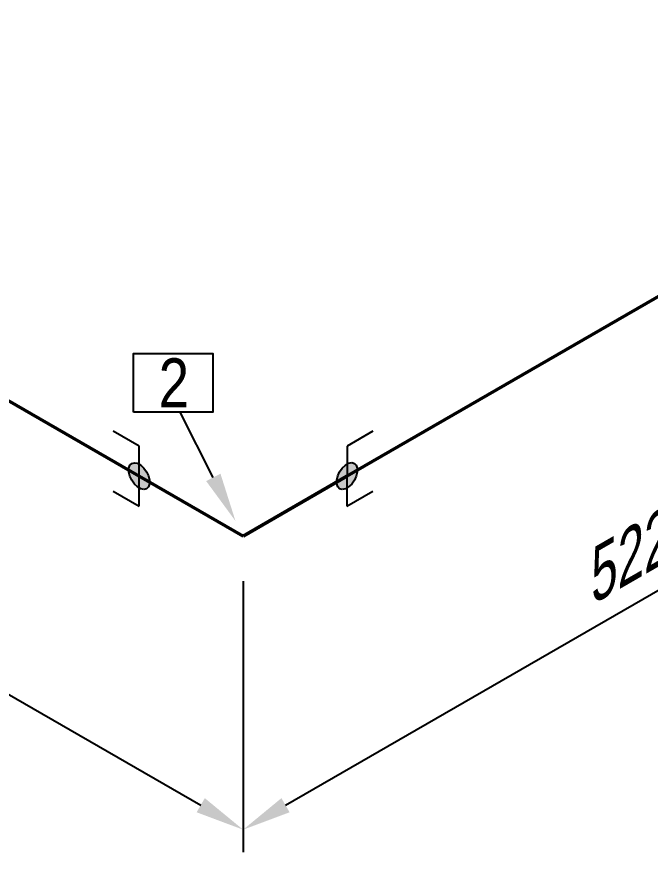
# Model space of a CAD drawing. Header units: millimetres. Extents: x 0 to 594, y 0 to 420.
# Drawn here: x 254.03 to 286.38, y 117.52 to 160.2 of the extents above; entities that cross this region are included whole.
import ezdxf
from ezdxf import colors
from ezdxf.entities.mleader import LeaderData, LeaderLine
from ezdxf.enums import TextEntityAlignment as Align
from ezdxf.math import Vec2, Vec3

# ---------------------------------------------------------------- set-up
doc = ezdxf.new("R2010")
doc.units = ezdxf.units.MM
doc.header["$LTSCALE"] = 0.25
for name, color, linetype in [('용접', 1, 'Continuous'), ('주석', 7, 'Continuous'), ('치수', 1, 'Continuous')]:
    doc.layers.add(name, color=color, linetype=linetype)
doc.layers.add('파이프 작은 보어', color=30, linetype='Continuous', lineweight=50)
doc.styles.add('AdskIsoAnnotation', font='arial.ttf', dxfattribs={"width": 0.8, "height": 1})
doc.styles.add('AdskIsoMetric', font='arial.ttf', dxfattribs={"width": 0.8, "height": 2.5})
doc.styles.add('AdskIsoMetric-30', font='arial.ttf', dxfattribs={"width": 0.8, "height": 2.5})
doc.styles.add('AdskIsoMetric30', font='arial.ttf', dxfattribs={"width": 0.8, "oblique": 29.999923, "height": 2.5})
doc.styles.get("Standard").update_dxf_attribs({"font": 'arial.ttf'})
doc.dimstyles.new('AdskIsoMetric', dxfattribs={"dimtxt": 2.5, "dimasz": 2.5, "dimexe": 1, "dimexo": 2, "dimgap": 0.8, "dimtad": 1, "dimdec": 0, "dimrnd": 1, "dimzin": 0, "dimdsep": 46, "dimtxsty": 'AdskIsoMetric', "dimcen": 0, "dimclrt": 7, "dimadec": 0, "dimazin": 0, "dimtfac": 1, "dimtdec": 0, "dimtmove": 1, "dimatfit": 3, "dimfxl": 0, "dimfrac": 2, "dimtolj": 1, "dimtzin": 0, "dimarcsym": 0})

# ---------------------------------------------------------------- blocks, each defined once
blk = doc.blocks.new('*D26')
at = {"layer": 'Defpoints', "color": 0}
for p in [(305.296, 156.594), (305.296, 141.594), (265.591, 133.67)]:
    blk.add_point(p, dxfattribs=at)
at = {"layer": '치수', "color": 0, "lineweight": -2}
for p, q in [((305.296, 154.285), (305.296, 140.439)), ((267.756, 119.92), (303.131, 140.344)), ((265.591, 131.361), (265.591, 117.515))]:
    blk.add_line(p, q, dxfattribs=at)
at = {"layer": '치수', "color": 0}
for points in [[(302.923, 140.705), (303.339, 139.983), (305.296, 141.594)], [(267.547, 120.281), (267.964, 119.559), (265.591, 118.67)]]:
    blk.add_solid(points, dxfattribs=at)
at = {"layer": '치수', "color": 7, "insert": (285.443, 132.749), "char_height": 2.5, "attachment_point": 5, "rotation": 30, "style": 'AdskIsoMetric30'}
blk.add_mtext('\\A1;5223', dxfattribs=at)
blk = doc.blocks.new('*D27')
at = {"layer": 'Defpoints', "color": 0}
for p in [(50.99, 257.569), (265.591, 133.67), (265.591, 118.67)]:
    blk.add_point(p, dxfattribs=at)
at = {"layer": '치수', "color": 0, "lineweight": -2}
for p, q in [((50.99, 255.26), (50.99, 241.415)), ((53.155, 241.319), (263.425, 119.92)), ((265.591, 131.361), (265.591, 117.515))]:
    blk.add_line(p, q, dxfattribs=at)
at = {"layer": '치수', "color": 0}
for points in [[(53.364, 241.68), (52.947, 240.959), (50.99, 242.569)], [(263.634, 120.281), (263.217, 119.559), (265.591, 118.67)]]:
    blk.add_solid(points, dxfattribs=at)
at = {"layer": '치수', "color": 7, "insert": (158.29, 183.238), "char_height": 2.5, "attachment_point": 5, "rotation": 330, "style": 'AdskIsoMetric-30'}
blk.add_mtext('\\A1;26873', dxfattribs=at)
blk = doc.blocks.new('엘보우-1-Iso2DSkew90')
at = {"color": 0, "linetype": 'ByBlock', "lineweight": -2, "extrusion": (0, 0.816497, 0.57735)}
for p, q in [((-5.303, 3.062), (0, 0)), ((0, 0), (5.303, 3.062)), ((0, 0), (0, 0))]:
    blk.add_line(p, q, dxfattribs=at)
blk = doc.blocks.new('SocketWeld-1-IsoRight')
blk.add_hatch(color=256).paths.add_polyline_path([(0.0055, 0.0371), (0.0057, 0.0369), (0.006, 0.0367), (0.0062, 0.0365), (0.0064, 0.0363), (0.0066, 0.0361), (0.0068, 0.0359), (0.007, 0.0357), (0.0072, 0.0355), (0.0075, 0.0353), (0.0077, 0.0351), (0.0079, 0.0349), (0.0081, 0.0347), (0.0083, 0.0345), (0.0085, 0.0343), (0.0088, 0.0341), (0.009, 0.0339), (0.0092, 0.0337), (0.0094, 0.0334), (0.0096, 0.0332), (0.0098, 0.033), (0.01, 0.0328), (0.0103, 0.0326), (0.0105, 0.0324), (0.0107, 0.0322), (0.0109, 0.032), (0.0111, 0.0318), (0.0113, 0.0316), (0.0115, 0.0314), (0.0118, 0.0312), (0.012, 0.031), (0.0122, 0.0308), (0.0124, 0.0306), (0.0126, 0.0304), (0.0128, 0.0302), (0.013, 0.03), (0.0133, 0.0298), (0.0135, 0.0296), (0.0137, 0.0294), (0.0139, 0.0292), (0.0141, 0.0289), (0.0143, 0.0287), (0.0145, 0.0285), (0.0148, 0.0283), (0.015, 0.0281), (0.0152, 0.0279), (0.0154, 0.0277), (0.0156, 0.0275), (0.0158, 0.0273), (0.0161, 0.0271), (0.0161, 0.0271), (0.0162, 0.0268), (0.0164, 0.0266), (0.0166, 0.0263), (0.0168, 0.0261), (0.017, 0.0258), (0.0171, 0.0256), (0.0173, 0.0253), (0.0175, 0.025), (0.0177, 0.0248), (0.0179, 0.0245), (0.0181, 0.0243), (0.0182, 0.024), (0.0184, 0.0237), (0.0186, 0.0235), (0.0188, 0.0232), (0.019, 0.023), (0.0192, 0.0227), (0.0193, 0.0225), (0.0195, 0.0222), (0.0197, 0.0219), (0.0199, 0.0217), (0.0201, 0.0214), (0.0203, 0.0212), (0.0204, 0.0209), (0.0206, 0.0206), (0.0208, 0.0204), (0.021, 0.0201), (0.0212, 0.0199), (0.0213, 0.0196), (0.0215, 0.0193), (0.0217, 0.0191), (0.0219, 0.0188), (0.0221, 0.0186), (0.0223, 0.0183), (0.0224, 0.0181), (0.0226, 0.0178), (0.0228, 0.0175), (0.023, 0.0173), (0.0232, 0.017), (0.0234, 0.0168), (0.0235, 0.0165), (0.0237, 0.0162), (0.0239, 0.016), (0.0241, 0.0157), (0.0243, 0.0155), (0.0245, 0.0152), (0.0246, 0.015), (0.0248, 0.0147), (0.025, 0.0144), (0.025, 0.0144), (0.0251, 0.0141), (0.0253, 0.0139), (0.0254, 0.0136), (0.0255, 0.0133), (0.0257, 0.013), (0.0258, 0.0127), (0.0259, 0.0124), (0.0261, 0.0121), (0.0262, 0.0118), (0.0263, 0.0116), (0.0265, 0.0113), (0.0266, 0.011), (0.0267, 0.0107), (0.0269, 0.0104), (0.027, 0.0101), (0.0271, 0.0098), (0.0273, 0.0095), (0.0274, 0.0093), (0.0275, 0.009), (0.0277, 0.0087), (0.0278, 0.0084), (0.0279, 0.0081), (0.0281, 0.0078), (0.0282, 0.0075), (0.0283, 0.0072), (0.0284, 0.007), (0.0286, 0.0067), (0.0287, 0.0064), (0.0288, 0.0061), (0.029, 0.0058), (0.0291, 0.0055), (0.0292, 0.0052), (0.0294, 0.0049), (0.0295, 0.0047), (0.0296, 0.0044), (0.0298, 0.0041), (0.0299, 0.0038), (0.03, 0.0035), (0.0302, 0.0032), (0.0303, 0.0029), (0.0304, 0.0026), (0.0306, 0.0024), (0.0307, 0.0021), (0.0308, 0.0018), (0.031, 0.0015), (0.0311, 0.0012), (0.0312, 0.0009), (0.0314, 0.0006), (0.0315, 0.0003), (0.0315, 0.0003), (0.0316, 0.0001), (0.0316, -0.0002), (0.0317, -0.0005), (0.0318, -0.0008), (0.0319, -0.0011), (0.0319, -0.0014), (0.032, -0.0017), (0.0321, -0.002), (0.0321, -0.0022), (0.0322, -0.0025), (0.0323, -0.0028), (0.0323, -0.0031), (0.0324, -0.0034), (0.0325, -0.0037), (0.0325, -0.004), (0.0326, -0.0043), (0.0327, -0.0046), (0.0328, -0.0048), (0.0328, -0.0051), (0.0329, -0.0054), (0.033, -0.0057), (0.033, -0.006), (0.0331, -0.0063), (0.0332, -0.0066), (0.0332, -0.0069), (0.0333, -0.0071), (0.0334, -0.0074), (0.0335, -0.0077), (0.0335, -0.008), (0.0336, -0.0083), (0.0337, -0.0086), (0.0337, -0.0089), (0.0338, -0.0092), (0.0339, -0.0095), (0.0339, -0.0097), (0.034, -0.01), (0.0341, -0.0103), (0.0342, -0.0106), (0.0342, -0.0109), (0.0343, -0.0112), (0.0344, -0.0115), (0.0344, -0.0118), (0.0345, -0.012), (0.0346, -0.0123), (0.0346, -0.0126), (0.0347, -0.0129), (0.0348, -0.0132), (0.0349, -0.0135), (0.0349, -0.0138), (0.0349, -0.0138), (0.0349, -0.014), (0.0349, -0.0143), (0.0349, -0.0146), (0.0349, -0.0148), (0.0349, -0.0151), (0.0349, -0.0153), (0.0349, -0.0156), (0.0349, -0.0159), (0.0349, -0.0161), (0.0349, -0.0164), (0.0349, -0.0166), (0.0349, -0.0169), (0.0349, -0.0172), (0.0349, -0.0174), (0.0349, -0.0177), (0.0349, -0.0179), (0.0349, -0.0182), (0.0349, -0.0185), (0.0349, -0.0187), (0.0349, -0.019), (0.0349, -0.0192), (0.0349, -0.0195), (0.0349, -0.0198), (0.0349, -0.02), (0.0349, -0.0203), (0.0349, -0.0206), (0.0349, -0.0208), (0.0349, -0.0211), (0.0349, -0.0213), (0.0349, -0.0216), (0.0349, -0.0219), (0.0349, -0.0221), (0.0349, -0.0224), (0.0349, -0.0226), (0.0349, -0.0229), (0.0349, -0.0232), (0.0349, -0.0234), (0.0349, -0.0237), (0.0349, -0.0239), (0.0349, -0.0242), (0.0349, -0.0245), (0.0349, -0.0247), (0.0349, -0.025), (0.0349, -0.0252), (0.0349, -0.0255), (0.0349, -0.0258), (0.0349, -0.026), (0.0349, -0.0263), (0.0349, -0.0265), (0.0349, -0.0265), (0.0349, -0.0268), (0.0348, -0.027), (0.0347, -0.0272), (0.0346, -0.0274), (0.0346, -0.0276), (0.0345, -0.0278), (0.0344, -0.028), (0.0344, -0.0282), (0.0343, -0.0284), (0.0342, -0.0286), (0.0342, -0.0288), (0.0341, -0.029), (0.034, -0.0292), (0.0339, -0.0295), (0.0339, -0.0297), (0.0338, -0.0299), (0.0337, -0.0301), (0.0337, -0.0303), (0.0336, -0.0305), (0.0335, -0.0307), (0.0335, -0.0309), (0.0334, -0.0311), (0.0333, -0.0313), (0.0332, -0.0315), (0.0332, -0.0317), (0.0331, -0.0319), (0.033, -0.0322), (0.033, -0.0324), (0.0329, -0.0326), (0.0328, -0.0328), (0.0328, -0.033), (0.0327, -0.0332), (0.0326, -0.0334), (0.0325, -0.0336), (0.0325, -0.0338), (0.0324, -0.034), (0.0323, -0.0342), (0.0323, -0.0344), (0.0322, -0.0346), (0.0321, -0.0349), (0.0321, -0.0351), (0.032, -0.0353), (0.0319, -0.0355), (0.0319, -0.0357), (0.0318, -0.0359), (0.0317, -0.0361), (0.0316, -0.0363), (0.0316, -0.0365), (0.0315, -0.0367), (0.0315, -0.0367), (0.0314, -0.0369), (0.0312, -0.037), (0.0311, -0.0371), (0.031, -0.0373), (0.0308, -0.0374), (0.0307, -0.0375), (0.0306, -0.0377), (0.0304, -0.0378), (0.0303, -0.0379), (0.0302, -0.0381), (0.03, -0.0382), (0.0299, -0.0383), (0.0298, -0.0385), (0.0296, -0.0386), (0.0295, -0.0387), (0.0294, -0.0389), (0.0292, -0.039), (0.0291, -0.0391), (0.029, -0.0393), (0.0288, -0.0394), (0.0287, -0.0395), (0.0286, -0.0397), (0.0284, -0.0398), (0.0283, -0.0399), (0.0282, -0.0401), (0.0281, -0.0402), (0.0279, -0.0403), (0.0278, -0.0405), (0.0277, -0.0406), (0.0275, -0.0408), (0.0274, -0.0409), (0.0273, -0.041), (0.0271, -0.0412), (0.027, -0.0413), (0.0269, -0.0414), (0.0267, -0.0416), (0.0266, -0.0417), (0.0265, -0.0418), (0.0263, -0.042), (0.0262, -0.0421), (0.0261, -0.0422), (0.0259, -0.0424), (0.0258, -0.0425), (0.0257, -0.0426), (0.0255, -0.0428), (0.0254, -0.0429), (0.0253, -0.043), (0.0251, -0.0432), (0.025, -0.0433), (0.025, -0.0433), (0.0248, -0.0433), (0.0246, -0.0434), (0.0245, -0.0434), (0.0243, -0.0435), (0.0241, -0.0435), (0.0239, -0.0436), (0.0237, -0.0436), (0.0235, -0.0437), (0.0234, -0.0437), (0.0232, -0.0438), (0.023, -0.0438), (0.0228, -0.0439), (0.0226, -0.0439), (0.0224, -0.044), (0.0223, -0.044), (0.0221, -0.0441), (0.0219, -0.0441), (0.0217, -0.0442), (0.0215, -0.0442), (0.0213, -0.0443), (0.0212, -0.0443), (0.021, -0.0444), (0.0208, -0.0444), (0.0206, -0.0444), (0.0204, -0.0445), (0.0203, -0.0445), (0.0201, -0.0446), (0.0199, -0.0446), (0.0197, -0.0447), (0.0195, -0.0447), (0.0193, -0.0448), (0.0192, -0.0448), (0.019, -0.0449), (0.0188, -0.0449), (0.0186, -0.045), (0.0184, -0.045), (0.0182, -0.0451), (0.0181, -0.0451), (0.0179, -0.0452), (0.0177, -0.0452), (0.0175, -0.0453), (0.0173, -0.0453), (0.0171, -0.0454), (0.017, -0.0454), (0.0168, -0.0455), (0.0166, -0.0455), (0.0164, -0.0455), (0.0162, -0.0456), (0.0161, -0.0456), (0.0161, -0.0456), (0.0158, -0.0456), (0.0156, -0.0456), (0.0154, -0.0455), (0.0152, -0.0455), (0.015, -0.0454), (0.0148, -0.0454), (0.0145, -0.0453), (0.0143, -0.0453), (0.0141, -0.0453), (0.0139, -0.0452), (0.0137, -0.0452), (0.0135, -0.0451), (0.0133, -0.0451), (0.013, -0.045), (0.0128, -0.045), (0.0126, -0.0449), (0.0124, -0.0449), (0.0122, -0.0449), (0.012, -0.0448), (0.0118, -0.0448), (0.0115, -0.0447), (0.0113, -0.0447), (0.0111, -0.0446), (0.0109, -0.0446), (0.0107, -0.0446), (0.0105, -0.0445), (0.0103, -0.0445), (0.01, -0.0444), (0.0098, -0.0444), (0.0096, -0.0443), (0.0094, -0.0443), (0.0092, -0.0443), (0.009, -0.0442), (0.0088, -0.0442), (0.0085, -0.0441), (0.0083, -0.0441), (0.0081, -0.044), (0.0079, -0.044), (0.0077, -0.0439), (0.0075, -0.0439), (0.0072, -0.0439), (0.007, -0.0438), (0.0068, -0.0438), (0.0066, -0.0437), (0.0064, -0.0437), (0.0062, -0.0436), (0.006, -0.0436), (0.0057, -0.0436), (0.0055, -0.0435), (0.0055, -0.0435), (0.0053, -0.0434), (0.0051, -0.0433), (0.0049, -0.0431), (0.0046, -0.043), (0.0044, -0.0429), (0.0042, -0.0427), (0.004, -0.0426), (0.0037, -0.0425), (0.0035, -0.0423), (0.0033, -0.0422), (0.003, -0.0421), (0.0028, -0.042), (0.0026, -0.0418), (0.0024, -0.0417), (0.0021, -0.0416), (0.0019, -0.0414), (0.0017, -0.0413), (0.0015, -0.0412), (0.0012, -0.041), (0.001, -0.0409), (0.0008, -0.0408), (0.0006, -0.0406), (0.0003, -0.0405), (0.0001, -0.0404), (-0.0001, -0.0403), (-0.0003, -0.0401), (-0.0006, -0.04), (-0.0008, -0.0399), (-0.001, -0.0397), (-0.0012, -0.0396), (-0.0015, -0.0395), (-0.0017, -0.0393), (-0.0019, -0.0392), (-0.0021, -0.0391), (-0.0024, -0.039), (-0.0026, -0.0388), (-0.0028, -0.0387), (-0.003, -0.0386), (-0.0033, -0.0384), (-0.0035, -0.0383), (-0.0037, -0.0382), (-0.004, -0.038), (-0.0042, -0.0379), (-0.0044, -0.0378), (-0.0046, -0.0377), (-0.0049, -0.0375), (-0.0051, -0.0374), (-0.0053, -0.0373), (-0.0055, -0.0371), (-0.0055, -0.0371), (-0.0057, -0.0369), (-0.006, -0.0367), (-0.0062, -0.0365), (-0.0064, -0.0363), (-0.0066, -0.0361), (-0.0068, -0.0359), (-0.007, -0.0357), (-0.0072, -0.0355), (-0.0075, -0.0353), (-0.0077, -0.0351), (-0.0079, -0.0349), (-0.0081, -0.0347), (-0.0083, -0.0345), (-0.0085, -0.0343), (-0.0088, -0.0341), (-0.009, -0.0339), (-0.0092, -0.0337), (-0.0094, -0.0334), (-0.0096, -0.0332), (-0.0098, -0.033), (-0.01, -0.0328), (-0.0103, -0.0326), (-0.0105, -0.0324), (-0.0107, -0.0322), (-0.0109, -0.032), (-0.0111, -0.0318), (-0.0113, -0.0316), (-0.0115, -0.0314), (-0.0118, -0.0312), (-0.012, -0.031), (-0.0122, -0.0308), (-0.0124, -0.0306), (-0.0126, -0.0304), (-0.0128, -0.0302), (-0.013, -0.03), (-0.0133, -0.0298), (-0.0135, -0.0296), (-0.0137, -0.0294), (-0.0139, -0.0292), (-0.0141, -0.0289), (-0.0143, -0.0287), (-0.0145, -0.0285), (-0.0148, -0.0283), (-0.015, -0.0281), (-0.0152, -0.0279), (-0.0154, -0.0277), (-0.0156, -0.0275), (-0.0158, -0.0273), (-0.0161, -0.0271), (-0.0161, -0.0271), (-0.0162, -0.0268), (-0.0164, -0.0266), (-0.0166, -0.0263), (-0.0168, -0.0261), (-0.017, -0.0258), (-0.0171, -0.0256), (-0.0173, -0.0253), (-0.0175, -0.025), (-0.0177, -0.0248), (-0.0179, -0.0245), (-0.0181, -0.0243), (-0.0182, -0.024), (-0.0184, -0.0237), (-0.0186, -0.0235), (-0.0188, -0.0232), (-0.019, -0.023), (-0.0192, -0.0227), (-0.0193, -0.0225), (-0.0195, -0.0222), (-0.0197, -0.0219), (-0.0199, -0.0217), (-0.0201, -0.0214), (-0.0203, -0.0212), (-0.0204, -0.0209), (-0.0206, -0.0206), (-0.0208, -0.0204), (-0.021, -0.0201), (-0.0212, -0.0199), (-0.0213, -0.0196), (-0.0215, -0.0193), (-0.0217, -0.0191), (-0.0219, -0.0188), (-0.0221, -0.0186), (-0.0223, -0.0183), (-0.0224, -0.0181), (-0.0226, -0.0178), (-0.0228, -0.0175), (-0.023, -0.0173), (-0.0232, -0.017), (-0.0234, -0.0168), (-0.0235, -0.0165), (-0.0237, -0.0162), (-0.0239, -0.016), (-0.0241, -0.0157), (-0.0243, -0.0155), (-0.0245, -0.0152), (-0.0246, -0.015), (-0.0248, -0.0147), (-0.025, -0.0144), (-0.025, -0.0144), (-0.0251, -0.0141), (-0.0253, -0.0139), (-0.0254, -0.0136), (-0.0255, -0.0133), (-0.0257, -0.013), (-0.0258, -0.0127), (-0.0259, -0.0124), (-0.0261, -0.0121), (-0.0262, -0.0118), (-0.0263, -0.0116), (-0.0265, -0.0113), (-0.0266, -0.011), (-0.0267, -0.0107), (-0.0269, -0.0104), (-0.027, -0.0101), (-0.0271, -0.0098), (-0.0273, -0.0095), (-0.0274, -0.0093), (-0.0275, -0.009), (-0.0277, -0.0087), (-0.0278, -0.0084), (-0.0279, -0.0081), (-0.0281, -0.0078), (-0.0282, -0.0075), (-0.0283, -0.0072), (-0.0284, -0.007), (-0.0286, -0.0067), (-0.0287, -0.0064), (-0.0288, -0.0061), (-0.029, -0.0058), (-0.0291, -0.0055), (-0.0292, -0.0052), (-0.0294, -0.0049), (-0.0295, -0.0047), (-0.0296, -0.0044), (-0.0298, -0.0041), (-0.0299, -0.0038), (-0.03, -0.0035), (-0.0302, -0.0032), (-0.0303, -0.0029), (-0.0304, -0.0026), (-0.0306, -0.0024), (-0.0307, -0.0021), (-0.0308, -0.0018), (-0.031, -0.0015), (-0.0311, -0.0012), (-0.0312, -0.0009), (-0.0314, -0.0006), (-0.0315, -0.0003), (-0.0315, -0.0003), (-0.0316, -0.0001), (-0.0316, 0.0002), (-0.0317, 0.0005), (-0.0318, 0.0008), (-0.0319, 0.0011), (-0.0319, 0.0014), (-0.032, 0.0017), (-0.0321, 0.002), (-0.0321, 0.0022), (-0.0322, 0.0025), (-0.0323, 0.0028), (-0.0323, 0.0031), (-0.0324, 0.0034), (-0.0325, 0.0037), (-0.0325, 0.004), (-0.0326, 0.0043), (-0.0327, 0.0046), (-0.0328, 0.0048), (-0.0328, 0.0051), (-0.0329, 0.0054), (-0.033, 0.0057), (-0.033, 0.006), (-0.0331, 0.0063), (-0.0332, 0.0066), (-0.0332, 0.0069), (-0.0333, 0.0071), (-0.0334, 0.0074), (-0.0335, 0.0077), (-0.0335, 0.008), (-0.0336, 0.0083), (-0.0337, 0.0086), (-0.0337, 0.0089), (-0.0338, 0.0092), (-0.0339, 0.0095), (-0.0339, 0.0097), (-0.034, 0.01), (-0.0341, 0.0103), (-0.0342, 0.0106), (-0.0342, 0.0109), (-0.0343, 0.0112), (-0.0344, 0.0115), (-0.0344, 0.0118), (-0.0345, 0.012), (-0.0346, 0.0123), (-0.0346, 0.0126), (-0.0347, 0.0129), (-0.0348, 0.0132), (-0.0349, 0.0135), (-0.0349, 0.0138), (-0.0349, 0.0138), (-0.0349, 0.014), (-0.0349, 0.0143), (-0.0349, 0.0146), (-0.0349, 0.0148), (-0.0349, 0.0151), (-0.0349, 0.0153), (-0.0349, 0.0156), (-0.0349, 0.0159), (-0.0349, 0.0161), (-0.0349, 0.0164), (-0.0349, 0.0166), (-0.0349, 0.0169), (-0.0349, 0.0172), (-0.0349, 0.0174), (-0.0349, 0.0177), (-0.0349, 0.0179), (-0.0349, 0.0182), (-0.0349, 0.0185), (-0.0349, 0.0187), (-0.0349, 0.019), (-0.0349, 0.0192), (-0.0349, 0.0195), (-0.0349, 0.0198), (-0.0349, 0.02), (-0.0349, 0.0203), (-0.0349, 0.0206), (-0.0349, 0.0208), (-0.0349, 0.0211), (-0.0349, 0.0213), (-0.0349, 0.0216), (-0.0349, 0.0219), (-0.0349, 0.0221), (-0.0349, 0.0224), (-0.0349, 0.0226), (-0.0349, 0.0229), (-0.0349, 0.0232), (-0.0349, 0.0234), (-0.0349, 0.0237), (-0.0349, 0.0239), (-0.0349, 0.0242), (-0.0349, 0.0245), (-0.0349, 0.0247), (-0.0349, 0.025), (-0.0349, 0.0252), (-0.0349, 0.0255), (-0.0349, 0.0258), (-0.0349, 0.026), (-0.0349, 0.0263), (-0.0349, 0.0265), (-0.0349, 0.0265), (-0.0349, 0.0268), (-0.0348, 0.027), (-0.0347, 0.0272), (-0.0346, 0.0274), (-0.0346, 0.0276), (-0.0345, 0.0278), (-0.0344, 0.028), (-0.0344, 0.0282), (-0.0343, 0.0284), (-0.0342, 0.0286), (-0.0342, 0.0288), (-0.0341, 0.029), (-0.034, 0.0292), (-0.0339, 0.0295), (-0.0339, 0.0297), (-0.0338, 0.0299), (-0.0337, 0.0301), (-0.0337, 0.0303), (-0.0336, 0.0305), (-0.0335, 0.0307), (-0.0335, 0.0309), (-0.0334, 0.0311), (-0.0333, 0.0313), (-0.0332, 0.0315), (-0.0332, 0.0317), (-0.0331, 0.0319), (-0.033, 0.0322), (-0.033, 0.0324), (-0.0329, 0.0326), (-0.0328, 0.0328), (-0.0328, 0.033), (-0.0327, 0.0332), (-0.0326, 0.0334), (-0.0325, 0.0336), (-0.0325, 0.0338), (-0.0324, 0.034), (-0.0323, 0.0342), (-0.0323, 0.0344), (-0.0322, 0.0346), (-0.0321, 0.0349), (-0.0321, 0.0351), (-0.032, 0.0353), (-0.0319, 0.0355), (-0.0319, 0.0357), (-0.0318, 0.0359), (-0.0317, 0.0361), (-0.0316, 0.0363), (-0.0316, 0.0365), (-0.0315, 0.0367), (-0.0315, 0.0367), (-0.0314, 0.0369), (-0.0312, 0.037), (-0.0311, 0.0371), (-0.031, 0.0373), (-0.0308, 0.0374), (-0.0307, 0.0375), (-0.0306, 0.0377), (-0.0304, 0.0378), (-0.0303, 0.0379), (-0.0302, 0.0381), (-0.03, 0.0382), (-0.0299, 0.0383), (-0.0298, 0.0385), (-0.0296, 0.0386), (-0.0295, 0.0387), (-0.0294, 0.0389), (-0.0292, 0.039), (-0.0291, 0.0391), (-0.029, 0.0393), (-0.0288, 0.0394), (-0.0287, 0.0395), (-0.0286, 0.0397), (-0.0284, 0.0398), (-0.0283, 0.0399), (-0.0282, 0.0401), (-0.0281, 0.0402), (-0.0279, 0.0403), (-0.0278, 0.0405), (-0.0277, 0.0406), (-0.0275, 0.0408), (-0.0274, 0.0409), (-0.0273, 0.041), (-0.0271, 0.0412), (-0.027, 0.0413), (-0.0269, 0.0414), (-0.0267, 0.0416), (-0.0266, 0.0417), (-0.0265, 0.0418), (-0.0263, 0.042), (-0.0262, 0.0421), (-0.0261, 0.0422), (-0.0259, 0.0424), (-0.0258, 0.0425), (-0.0257, 0.0426), (-0.0255, 0.0428), (-0.0254, 0.0429), (-0.0253, 0.043), (-0.0251, 0.0432), (-0.025, 0.0433), (-0.025, 0.0433), (-0.0248, 0.0433), (-0.0246, 0.0434), (-0.0245, 0.0434), (-0.0243, 0.0435), (-0.0241, 0.0435), (-0.0239, 0.0436), (-0.0237, 0.0436), (-0.0235, 0.0437), (-0.0234, 0.0437), (-0.0232, 0.0438), (-0.023, 0.0438), (-0.0228, 0.0439), (-0.0226, 0.0439), (-0.0224, 0.044), (-0.0223, 0.044), (-0.0221, 0.0441), (-0.0219, 0.0441), (-0.0217, 0.0442), (-0.0215, 0.0442), (-0.0213, 0.0443), (-0.0212, 0.0443), (-0.021, 0.0444), (-0.0208, 0.0444), (-0.0206, 0.0444), (-0.0204, 0.0445), (-0.0203, 0.0445), (-0.0201, 0.0446), (-0.0199, 0.0446), (-0.0197, 0.0447), (-0.0195, 0.0447), (-0.0193, 0.0448), (-0.0192, 0.0448), (-0.019, 0.0449), (-0.0188, 0.0449), (-0.0186, 0.045), (-0.0184, 0.045), (-0.0182, 0.0451), (-0.0181, 0.0451), (-0.0179, 0.0452), (-0.0177, 0.0452), (-0.0175, 0.0453), (-0.0173, 0.0453), (-0.0171, 0.0454), (-0.017, 0.0454), (-0.0168, 0.0455), (-0.0166, 0.0455), (-0.0164, 0.0455), (-0.0162, 0.0456), (-0.0161, 0.0456), (-0.0161, 0.0456), (-0.0158, 0.0456), (-0.0156, 0.0456), (-0.0154, 0.0455), (-0.0152, 0.0455), (-0.015, 0.0454), (-0.0148, 0.0454), (-0.0145, 0.0453), (-0.0143, 0.0453), (-0.0141, 0.0453), (-0.0139, 0.0452), (-0.0137, 0.0452), (-0.0135, 0.0451), (-0.0133, 0.0451), (-0.013, 0.045), (-0.0128, 0.045), (-0.0126, 0.0449), (-0.0124, 0.0449), (-0.0122, 0.0449), (-0.012, 0.0448), (-0.0118, 0.0448), (-0.0115, 0.0447), (-0.0113, 0.0447), (-0.0111, 0.0446), (-0.0109, 0.0446), (-0.0107, 0.0446), (-0.0105, 0.0445), (-0.0103, 0.0445), (-0.01, 0.0444), (-0.0098, 0.0444), (-0.0096, 0.0443), (-0.0094, 0.0443), (-0.0092, 0.0443), (-0.009, 0.0442), (-0.0088, 0.0442), (-0.0085, 0.0441), (-0.0083, 0.0441), (-0.0081, 0.044), (-0.0079, 0.044), (-0.0077, 0.0439), (-0.0075, 0.0439), (-0.0072, 0.0439), (-0.007, 0.0438), (-0.0068, 0.0438), (-0.0066, 0.0437), (-0.0064, 0.0437), (-0.0062, 0.0436), (-0.006, 0.0436), (-0.0057, 0.0436), (-0.0055, 0.0435), (-0.0055, 0.0435), (-0.0053, 0.0434), (-0.0051, 0.0433), (-0.0049, 0.0431), (-0.0046, 0.043), (-0.0044, 0.0429), (-0.0042, 0.0427), (-0.004, 0.0426), (-0.0037, 0.0425), (-0.0035, 0.0423), (-0.0033, 0.0422), (-0.003, 0.0421), (-0.0028, 0.042), (-0.0026, 0.0418), (-0.0024, 0.0417), (-0.0021, 0.0416), (-0.0019, 0.0414), (-0.0017, 0.0413), (-0.0015, 0.0412), (-0.0012, 0.041), (-0.001, 0.0409), (-0.0008, 0.0408), (-0.0006, 0.0406), (-0.0003, 0.0405), (-0.0001, 0.0404), (0.0001, 0.0403), (0.0003, 0.0401), (0.0006, 0.04), (0.0008, 0.0399), (0.001, 0.0397), (0.0012, 0.0396), (0.0015, 0.0395), (0.0017, 0.0393), (0.0019, 0.0392), (0.0021, 0.0391), (0.0024, 0.039), (0.0026, 0.0388), (0.0028, 0.0387), (0.003, 0.0386), (0.0033, 0.0384), (0.0035, 0.0383), (0.0037, 0.0382), (0.004, 0.038), (0.0042, 0.0379), (0.0044, 0.0378), (0.0046, 0.0377), (0.0049, 0.0375), (0.0051, 0.0374), (0.0053, 0.0373)], flags=0)
at = {"color": 0, "linetype": 'ByBlock', "lineweight": -2, "extrusion": (0.707107, 0.408248, -0.57735)}
for p, q in [((0, 0.1021), (-0.0884, 0.1531)), ((0, -0.1021), (0, 0.1021)), ((-0.0349, 0.0265), (-0.0315, 0.0367)), ((-0.0315, 0.0367), (-0.025, 0.0433)), ((-0.025, 0.0433), (-0.0161, 0.0456)), ((-0.0161, 0.0456), (-0.0055, 0.0435)), ((-0.0055, 0.0435), (0.0055, 0.0371)), ((0.0055, 0.0371), (0.0161, 0.0271)), ((-0.0349, 0.0138), (-0.0349, 0.0265)), ((-0.0315, -0.0003), (-0.0349, 0.0138)), ((0.0161, 0.0271), (0.025, 0.0144)), ((0.025, 0.0144), (0.0315, 0.0003)), ((0.0315, 0.0003), (0.0349, -0.0138)), ((-0.025, -0.0144), (-0.0315, -0.0003)), ((-0.0161, -0.0271), (-0.025, -0.0144)), ((-0.0055, -0.0371), (-0.0161, -0.0271)), ((0.0349, -0.0265), (0.0315, -0.0367)), ((0.0349, -0.0138), (0.0349, -0.0265)), ((-0.0884, -0.051), (0, -0.1021)), ((0.0055, -0.0435), (-0.0055, -0.0371)), ((0.0161, -0.0456), (0.0055, -0.0435)), ((0.025, -0.0433), (0.0161, -0.0456)), ((0.0315, -0.0367), (0.025, -0.0433))]:
    blk.add_line(p, q, dxfattribs=at)
blk = doc.blocks.new('SocketWeld-2-IsoLeft')
blk.add_hatch(color=256).paths.add_polyline_path([(0.0405, 0.017), (0.0406, 0.0168), (0.0407, 0.0166), (0.0409, 0.0165), (0.041, 0.0163), (0.0412, 0.0161), (0.0413, 0.016), (0.0415, 0.0158), (0.0416, 0.0157), (0.0418, 0.0155), (0.0419, 0.0153), (0.042, 0.0152), (0.0422, 0.015), (0.0423, 0.0148), (0.0425, 0.0147), (0.0426, 0.0145), (0.0428, 0.0143), (0.0429, 0.0142), (0.0431, 0.014), (0.0432, 0.0138), (0.0433, 0.0137), (0.0435, 0.0135), (0.0436, 0.0134), (0.0438, 0.0132), (0.0439, 0.013), (0.0441, 0.0129), (0.0442, 0.0127), (0.0444, 0.0125), (0.0445, 0.0124), (0.0447, 0.0122), (0.0448, 0.012), (0.0449, 0.0119), (0.0451, 0.0117), (0.0452, 0.0115), (0.0454, 0.0114), (0.0455, 0.0112), (0.0457, 0.0111), (0.0458, 0.0109), (0.046, 0.0107), (0.0461, 0.0106), (0.0462, 0.0104), (0.0464, 0.0102), (0.0465, 0.0101), (0.0467, 0.0099), (0.0468, 0.0097), (0.047, 0.0096), (0.0471, 0.0094), (0.0473, 0.0092), (0.0474, 0.0091), (0.0476, 0.0089), (0.0476, 0.0089), (0.0476, 0.0087), (0.0477, 0.0086), (0.0477, 0.0084), (0.0478, 0.0082), (0.0478, 0.008), (0.0479, 0.0078), (0.0479, 0.0076), (0.048, 0.0075), (0.048, 0.0073), (0.0481, 0.0071), (0.0481, 0.0069), (0.0482, 0.0067), (0.0482, 0.0066), (0.0483, 0.0064), (0.0483, 0.0062), (0.0484, 0.006), (0.0484, 0.0058), (0.0485, 0.0056), (0.0485, 0.0055), (0.0486, 0.0053), (0.0486, 0.0051), (0.0487, 0.0049), (0.0487, 0.0047), (0.0488, 0.0046), (0.0488, 0.0044), (0.0489, 0.0042), (0.0489, 0.004), (0.049, 0.0038), (0.049, 0.0036), (0.0491, 0.0035), (0.0491, 0.0033), (0.0492, 0.0031), (0.0492, 0.0029), (0.0493, 0.0027), (0.0493, 0.0025), (0.0494, 0.0024), (0.0494, 0.0022), (0.0495, 0.002), (0.0495, 0.0018), (0.0496, 0.0016), (0.0496, 0.0015), (0.0497, 0.0013), (0.0497, 0.0011), (0.0498, 0.0009), (0.0498, 0.0007), (0.0499, 0.0005), (0.0499, 0.0004), (0.05, 0.0002), (0.05, 0), (0.05, 0), (0.05, -0.0002), (0.0499, -0.0004), (0.0499, -0.0005), (0.0498, -0.0007), (0.0498, -0.0009), (0.0497, -0.0011), (0.0497, -0.0013), (0.0496, -0.0015), (0.0496, -0.0016), (0.0495, -0.0018), (0.0495, -0.002), (0.0494, -0.0022), (0.0494, -0.0024), (0.0493, -0.0025), (0.0493, -0.0027), (0.0492, -0.0029), (0.0492, -0.0031), (0.0491, -0.0033), (0.0491, -0.0035), (0.049, -0.0036), (0.049, -0.0038), (0.0489, -0.004), (0.0489, -0.0042), (0.0488, -0.0044), (0.0488, -0.0046), (0.0487, -0.0047), (0.0487, -0.0049), (0.0486, -0.0051), (0.0486, -0.0053), (0.0485, -0.0055), (0.0485, -0.0056), (0.0484, -0.0058), (0.0484, -0.006), (0.0483, -0.0062), (0.0483, -0.0064), (0.0482, -0.0066), (0.0482, -0.0067), (0.0481, -0.0069), (0.0481, -0.0071), (0.048, -0.0073), (0.048, -0.0075), (0.0479, -0.0076), (0.0479, -0.0078), (0.0478, -0.008), (0.0478, -0.0082), (0.0477, -0.0084), (0.0477, -0.0086), (0.0476, -0.0087), (0.0476, -0.0089), (0.0476, -0.0089), (0.0474, -0.0091), (0.0473, -0.0092), (0.0471, -0.0094), (0.047, -0.0096), (0.0468, -0.0097), (0.0467, -0.0099), (0.0465, -0.0101), (0.0464, -0.0102), (0.0462, -0.0104), (0.0461, -0.0106), (0.046, -0.0107), (0.0458, -0.0109), (0.0457, -0.0111), (0.0455, -0.0112), (0.0454, -0.0114), (0.0452, -0.0115), (0.0451, -0.0117), (0.0449, -0.0119), (0.0448, -0.012), (0.0447, -0.0122), (0.0445, -0.0124), (0.0444, -0.0125), (0.0442, -0.0127), (0.0441, -0.0129), (0.0439, -0.013), (0.0438, -0.0132), (0.0436, -0.0134), (0.0435, -0.0135), (0.0433, -0.0137), (0.0432, -0.0138), (0.0431, -0.014), (0.0429, -0.0142), (0.0428, -0.0143), (0.0426, -0.0145), (0.0425, -0.0147), (0.0423, -0.0148), (0.0422, -0.015), (0.042, -0.0152), (0.0419, -0.0153), (0.0418, -0.0155), (0.0416, -0.0157), (0.0415, -0.0158), (0.0413, -0.016), (0.0412, -0.0161), (0.041, -0.0163), (0.0409, -0.0165), (0.0407, -0.0166), (0.0406, -0.0168), (0.0405, -0.017), (0.0405, -0.017), (0.0402, -0.0171), (0.04, -0.0172), (0.0398, -0.0174), (0.0395, -0.0175), (0.0393, -0.0176), (0.0391, -0.0177), (0.0389, -0.0179), (0.0386, -0.018), (0.0384, -0.0181), (0.0382, -0.0183), (0.038, -0.0184), (0.0377, -0.0185), (0.0375, -0.0187), (0.0373, -0.0188), (0.0371, -0.0189), (0.0368, -0.0191), (0.0366, -0.0192), (0.0364, -0.0193), (0.0362, -0.0194), (0.0359, -0.0196), (0.0357, -0.0197), (0.0355, -0.0198), (0.0353, -0.02), (0.035, -0.0201), (0.0348, -0.0202), (0.0346, -0.0204), (0.0344, -0.0205), (0.0341, -0.0206), (0.0339, -0.0207), (0.0337, -0.0209), (0.0335, -0.021), (0.0332, -0.0211), (0.033, -0.0213), (0.0328, -0.0214), (0.0325, -0.0215), (0.0323, -0.0217), (0.0321, -0.0218), (0.0319, -0.0219), (0.0316, -0.0221), (0.0314, -0.0222), (0.0312, -0.0223), (0.031, -0.0224), (0.0307, -0.0226), (0.0305, -0.0227), (0.0303, -0.0228), (0.0301, -0.023), (0.0298, -0.0231), (0.0296, -0.0232), (0.0294, -0.0234), (0.0294, -0.0234), (0.0291, -0.0234), (0.0288, -0.0235), (0.0285, -0.0236), (0.0283, -0.0237), (0.028, -0.0238), (0.0277, -0.0239), (0.0274, -0.0239), (0.0271, -0.024), (0.0268, -0.0241), (0.0265, -0.0242), (0.0263, -0.0243), (0.026, -0.0244), (0.0257, -0.0244), (0.0254, -0.0245), (0.0251, -0.0246), (0.0248, -0.0247), (0.0246, -0.0248), (0.0243, -0.0249), (0.024, -0.0249), (0.0237, -0.025), (0.0234, -0.0251), (0.0231, -0.0252), (0.0228, -0.0253), (0.0226, -0.0254), (0.0223, -0.0254), (0.022, -0.0255), (0.0217, -0.0256), (0.0214, -0.0257), (0.0211, -0.0258), (0.0209, -0.0259), (0.0206, -0.0259), (0.0203, -0.026), (0.02, -0.0261), (0.0197, -0.0262), (0.0194, -0.0263), (0.0191, -0.0264), (0.0189, -0.0265), (0.0186, -0.0265), (0.0183, -0.0266), (0.018, -0.0267), (0.0177, -0.0268), (0.0174, -0.0269), (0.0172, -0.027), (0.0169, -0.027), (0.0166, -0.0271), (0.0163, -0.0272), (0.016, -0.0273), (0.0157, -0.0274), (0.0155, -0.0275), (0.0155, -0.0275), (0.0151, -0.0275), (0.0148, -0.0275), (0.0145, -0.0275), (0.0142, -0.0276), (0.0139, -0.0276), (0.0136, -0.0276), (0.0132, -0.0277), (0.0129, -0.0277), (0.0126, -0.0277), (0.0123, -0.0277), (0.012, -0.0278), (0.0117, -0.0278), (0.0114, -0.0278), (0.011, -0.0279), (0.0107, -0.0279), (0.0104, -0.0279), (0.0101, -0.0279), (0.0098, -0.028), (0.0095, -0.028), (0.0091, -0.028), (0.0088, -0.0281), (0.0085, -0.0281), (0.0082, -0.0281), (0.0079, -0.0281), (0.0076, -0.0282), (0.0073, -0.0282), (0.0069, -0.0282), (0.0066, -0.0283), (0.0063, -0.0283), (0.006, -0.0283), (0.0057, -0.0283), (0.0054, -0.0284), (0.005, -0.0284), (0.0047, -0.0284), (0.0044, -0.0285), (0.0041, -0.0285), (0.0038, -0.0285), (0.0035, -0.0286), (0.0032, -0.0286), (0.0028, -0.0286), (0.0025, -0.0286), (0.0022, -0.0287), (0.0019, -0.0287), (0.0016, -0.0287), (0.0013, -0.0288), (0.0009, -0.0288), (0.0006, -0.0288), (0.0003, -0.0288), (0, -0.0289), (0, -0.0289), (-0.0003, -0.0288), (-0.0006, -0.0288), (-0.0009, -0.0288), (-0.0013, -0.0288), (-0.0016, -0.0287), (-0.0019, -0.0287), (-0.0022, -0.0287), (-0.0025, -0.0286), (-0.0028, -0.0286), (-0.0032, -0.0286), (-0.0035, -0.0286), (-0.0038, -0.0285), (-0.0041, -0.0285), (-0.0044, -0.0285), (-0.0047, -0.0284), (-0.005, -0.0284), (-0.0054, -0.0284), (-0.0057, -0.0283), (-0.006, -0.0283), (-0.0063, -0.0283), (-0.0066, -0.0283), (-0.0069, -0.0282), (-0.0073, -0.0282), (-0.0076, -0.0282), (-0.0079, -0.0281), (-0.0082, -0.0281), (-0.0085, -0.0281), (-0.0088, -0.0281), (-0.0091, -0.028), (-0.0095, -0.028), (-0.0098, -0.028), (-0.0101, -0.0279), (-0.0104, -0.0279), (-0.0107, -0.0279), (-0.011, -0.0279), (-0.0114, -0.0278), (-0.0117, -0.0278), (-0.012, -0.0278), (-0.0123, -0.0277), (-0.0126, -0.0277), (-0.0129, -0.0277), (-0.0132, -0.0277), (-0.0136, -0.0276), (-0.0139, -0.0276), (-0.0142, -0.0276), (-0.0145, -0.0275), (-0.0148, -0.0275), (-0.0151, -0.0275), (-0.0155, -0.0275), (-0.0155, -0.0275), (-0.0157, -0.0274), (-0.016, -0.0273), (-0.0163, -0.0272), (-0.0166, -0.0271), (-0.0169, -0.027), (-0.0172, -0.027), (-0.0174, -0.0269), (-0.0177, -0.0268), (-0.018, -0.0267), (-0.0183, -0.0266), (-0.0186, -0.0265), (-0.0189, -0.0265), (-0.0191, -0.0264), (-0.0194, -0.0263), (-0.0197, -0.0262), (-0.02, -0.0261), (-0.0203, -0.026), (-0.0206, -0.0259), (-0.0209, -0.0259), (-0.0211, -0.0258), (-0.0214, -0.0257), (-0.0217, -0.0256), (-0.022, -0.0255), (-0.0223, -0.0254), (-0.0226, -0.0254), (-0.0228, -0.0253), (-0.0231, -0.0252), (-0.0234, -0.0251), (-0.0237, -0.025), (-0.024, -0.0249), (-0.0243, -0.0249), (-0.0246, -0.0248), (-0.0248, -0.0247), (-0.0251, -0.0246), (-0.0254, -0.0245), (-0.0257, -0.0244), (-0.026, -0.0244), (-0.0263, -0.0243), (-0.0265, -0.0242), (-0.0268, -0.0241), (-0.0271, -0.024), (-0.0274, -0.0239), (-0.0277, -0.0239), (-0.028, -0.0238), (-0.0283, -0.0237), (-0.0285, -0.0236), (-0.0288, -0.0235), (-0.0291, -0.0234), (-0.0294, -0.0234), (-0.0294, -0.0234), (-0.0296, -0.0232), (-0.0298, -0.0231), (-0.0301, -0.023), (-0.0303, -0.0228), (-0.0305, -0.0227), (-0.0307, -0.0226), (-0.031, -0.0224), (-0.0312, -0.0223), (-0.0314, -0.0222), (-0.0316, -0.0221), (-0.0319, -0.0219), (-0.0321, -0.0218), (-0.0323, -0.0217), (-0.0325, -0.0215), (-0.0328, -0.0214), (-0.033, -0.0213), (-0.0332, -0.0211), (-0.0335, -0.021), (-0.0337, -0.0209), (-0.0339, -0.0207), (-0.0341, -0.0206), (-0.0344, -0.0205), (-0.0346, -0.0204), (-0.0348, -0.0202), (-0.035, -0.0201), (-0.0353, -0.02), (-0.0355, -0.0198), (-0.0357, -0.0197), (-0.0359, -0.0196), (-0.0362, -0.0194), (-0.0364, -0.0193), (-0.0366, -0.0192), (-0.0368, -0.0191), (-0.0371, -0.0189), (-0.0373, -0.0188), (-0.0375, -0.0187), (-0.0377, -0.0185), (-0.038, -0.0184), (-0.0382, -0.0183), (-0.0384, -0.0181), (-0.0386, -0.018), (-0.0389, -0.0179), (-0.0391, -0.0177), (-0.0393, -0.0176), (-0.0395, -0.0175), (-0.0398, -0.0174), (-0.04, -0.0172), (-0.0402, -0.0171), (-0.0405, -0.017), (-0.0405, -0.017), (-0.0406, -0.0168), (-0.0407, -0.0166), (-0.0409, -0.0165), (-0.041, -0.0163), (-0.0412, -0.0161), (-0.0413, -0.016), (-0.0415, -0.0158), (-0.0416, -0.0157), (-0.0418, -0.0155), (-0.0419, -0.0153), (-0.042, -0.0152), (-0.0422, -0.015), (-0.0423, -0.0148), (-0.0425, -0.0147), (-0.0426, -0.0145), (-0.0428, -0.0143), (-0.0429, -0.0142), (-0.0431, -0.014), (-0.0432, -0.0138), (-0.0433, -0.0137), (-0.0435, -0.0135), (-0.0436, -0.0134), (-0.0438, -0.0132), (-0.0439, -0.013), (-0.0441, -0.0129), (-0.0442, -0.0127), (-0.0444, -0.0125), (-0.0445, -0.0124), (-0.0447, -0.0122), (-0.0448, -0.012), (-0.0449, -0.0119), (-0.0451, -0.0117), (-0.0452, -0.0115), (-0.0454, -0.0114), (-0.0455, -0.0112), (-0.0457, -0.0111), (-0.0458, -0.0109), (-0.046, -0.0107), (-0.0461, -0.0106), (-0.0462, -0.0104), (-0.0464, -0.0102), (-0.0465, -0.0101), (-0.0467, -0.0099), (-0.0468, -0.0097), (-0.047, -0.0096), (-0.0471, -0.0094), (-0.0473, -0.0092), (-0.0474, -0.0091), (-0.0476, -0.0089), (-0.0476, -0.0089), (-0.0476, -0.0087), (-0.0477, -0.0086), (-0.0477, -0.0084), (-0.0478, -0.0082), (-0.0478, -0.008), (-0.0479, -0.0078), (-0.0479, -0.0076), (-0.048, -0.0075), (-0.048, -0.0073), (-0.0481, -0.0071), (-0.0481, -0.0069), (-0.0482, -0.0067), (-0.0482, -0.0066), (-0.0483, -0.0064), (-0.0483, -0.0062), (-0.0484, -0.006), (-0.0484, -0.0058), (-0.0485, -0.0056), (-0.0485, -0.0055), (-0.0486, -0.0053), (-0.0486, -0.0051), (-0.0487, -0.0049), (-0.0487, -0.0047), (-0.0488, -0.0046), (-0.0488, -0.0044), (-0.0489, -0.0042), (-0.0489, -0.004), (-0.049, -0.0038), (-0.049, -0.0036), (-0.0491, -0.0035), (-0.0491, -0.0033), (-0.0492, -0.0031), (-0.0492, -0.0029), (-0.0493, -0.0027), (-0.0493, -0.0025), (-0.0494, -0.0024), (-0.0494, -0.0022), (-0.0495, -0.002), (-0.0495, -0.0018), (-0.0496, -0.0016), (-0.0496, -0.0015), (-0.0497, -0.0013), (-0.0497, -0.0011), (-0.0498, -0.0009), (-0.0498, -0.0007), (-0.0499, -0.0005), (-0.0499, -0.0004), (-0.05, -0.0002), (-0.05, 0), (-0.05, 0), (-0.05, 0.0002), (-0.0499, 0.0004), (-0.0499, 0.0005), (-0.0498, 0.0007), (-0.0498, 0.0009), (-0.0497, 0.0011), (-0.0497, 0.0013), (-0.0496, 0.0015), (-0.0496, 0.0016), (-0.0495, 0.0018), (-0.0495, 0.002), (-0.0494, 0.0022), (-0.0494, 0.0024), (-0.0493, 0.0025), (-0.0493, 0.0027), (-0.0492, 0.0029), (-0.0492, 0.0031), (-0.0491, 0.0033), (-0.0491, 0.0035), (-0.049, 0.0036), (-0.049, 0.0038), (-0.0489, 0.004), (-0.0489, 0.0042), (-0.0488, 0.0044), (-0.0488, 0.0046), (-0.0487, 0.0047), (-0.0487, 0.0049), (-0.0486, 0.0051), (-0.0486, 0.0053), (-0.0485, 0.0055), (-0.0485, 0.0056), (-0.0484, 0.0058), (-0.0484, 0.006), (-0.0483, 0.0062), (-0.0483, 0.0064), (-0.0482, 0.0066), (-0.0482, 0.0067), (-0.0481, 0.0069), (-0.0481, 0.0071), (-0.048, 0.0073), (-0.048, 0.0075), (-0.0479, 0.0076), (-0.0479, 0.0078), (-0.0478, 0.008), (-0.0478, 0.0082), (-0.0477, 0.0084), (-0.0477, 0.0086), (-0.0476, 0.0087), (-0.0476, 0.0089), (-0.0476, 0.0089), (-0.0474, 0.0091), (-0.0473, 0.0092), (-0.0471, 0.0094), (-0.047, 0.0096), (-0.0468, 0.0097), (-0.0467, 0.0099), (-0.0465, 0.0101), (-0.0464, 0.0102), (-0.0462, 0.0104), (-0.0461, 0.0106), (-0.046, 0.0107), (-0.0458, 0.0109), (-0.0457, 0.0111), (-0.0455, 0.0112), (-0.0454, 0.0114), (-0.0452, 0.0115), (-0.0451, 0.0117), (-0.0449, 0.0119), (-0.0448, 0.012), (-0.0447, 0.0122), (-0.0445, 0.0124), (-0.0444, 0.0125), (-0.0442, 0.0127), (-0.0441, 0.0129), (-0.0439, 0.013), (-0.0438, 0.0132), (-0.0436, 0.0134), (-0.0435, 0.0135), (-0.0433, 0.0137), (-0.0432, 0.0138), (-0.0431, 0.014), (-0.0429, 0.0142), (-0.0428, 0.0143), (-0.0426, 0.0145), (-0.0425, 0.0147), (-0.0423, 0.0148), (-0.0422, 0.015), (-0.042, 0.0152), (-0.0419, 0.0153), (-0.0418, 0.0155), (-0.0416, 0.0157), (-0.0415, 0.0158), (-0.0413, 0.016), (-0.0412, 0.0161), (-0.041, 0.0163), (-0.0409, 0.0165), (-0.0407, 0.0166), (-0.0406, 0.0168), (-0.0405, 0.017), (-0.0405, 0.017), (-0.0402, 0.0171), (-0.04, 0.0172), (-0.0398, 0.0174), (-0.0395, 0.0175), (-0.0393, 0.0176), (-0.0391, 0.0177), (-0.0389, 0.0179), (-0.0386, 0.018), (-0.0384, 0.0181), (-0.0382, 0.0183), (-0.038, 0.0184), (-0.0377, 0.0185), (-0.0375, 0.0187), (-0.0373, 0.0188), (-0.0371, 0.0189), (-0.0368, 0.0191), (-0.0366, 0.0192), (-0.0364, 0.0193), (-0.0362, 0.0194), (-0.0359, 0.0196), (-0.0357, 0.0197), (-0.0355, 0.0198), (-0.0353, 0.02), (-0.035, 0.0201), (-0.0348, 0.0202), (-0.0346, 0.0204), (-0.0344, 0.0205), (-0.0341, 0.0206), (-0.0339, 0.0207), (-0.0337, 0.0209), (-0.0335, 0.021), (-0.0332, 0.0211), (-0.033, 0.0213), (-0.0328, 0.0214), (-0.0325, 0.0215), (-0.0323, 0.0217), (-0.0321, 0.0218), (-0.0319, 0.0219), (-0.0316, 0.0221), (-0.0314, 0.0222), (-0.0312, 0.0223), (-0.031, 0.0224), (-0.0307, 0.0226), (-0.0305, 0.0227), (-0.0303, 0.0228), (-0.0301, 0.023), (-0.0298, 0.0231), (-0.0296, 0.0232), (-0.0294, 0.0234), (-0.0294, 0.0234), (-0.0291, 0.0234), (-0.0288, 0.0235), (-0.0285, 0.0236), (-0.0283, 0.0237), (-0.028, 0.0238), (-0.0277, 0.0239), (-0.0274, 0.0239), (-0.0271, 0.024), (-0.0268, 0.0241), (-0.0265, 0.0242), (-0.0263, 0.0243), (-0.026, 0.0244), (-0.0257, 0.0244), (-0.0254, 0.0245), (-0.0251, 0.0246), (-0.0248, 0.0247), (-0.0246, 0.0248), (-0.0243, 0.0249), (-0.024, 0.0249), (-0.0237, 0.025), (-0.0234, 0.0251), (-0.0231, 0.0252), (-0.0228, 0.0253), (-0.0226, 0.0254), (-0.0223, 0.0254), (-0.022, 0.0255), (-0.0217, 0.0256), (-0.0214, 0.0257), (-0.0211, 0.0258), (-0.0209, 0.0259), (-0.0206, 0.0259), (-0.0203, 0.026), (-0.02, 0.0261), (-0.0197, 0.0262), (-0.0194, 0.0263), (-0.0191, 0.0264), (-0.0189, 0.0265), (-0.0186, 0.0265), (-0.0183, 0.0266), (-0.018, 0.0267), (-0.0177, 0.0268), (-0.0174, 0.0269), (-0.0172, 0.027), (-0.0169, 0.027), (-0.0166, 0.0271), (-0.0163, 0.0272), (-0.016, 0.0273), (-0.0157, 0.0274), (-0.0155, 0.0275), (-0.0155, 0.0275), (-0.0151, 0.0275), (-0.0148, 0.0275), (-0.0145, 0.0275), (-0.0142, 0.0276), (-0.0139, 0.0276), (-0.0136, 0.0276), (-0.0132, 0.0277), (-0.0129, 0.0277), (-0.0126, 0.0277), (-0.0123, 0.0277), (-0.012, 0.0278), (-0.0117, 0.0278), (-0.0114, 0.0278), (-0.011, 0.0279), (-0.0107, 0.0279), (-0.0104, 0.0279), (-0.0101, 0.0279), (-0.0098, 0.028), (-0.0095, 0.028), (-0.0091, 0.028), (-0.0088, 0.0281), (-0.0085, 0.0281), (-0.0082, 0.0281), (-0.0079, 0.0281), (-0.0076, 0.0282), (-0.0073, 0.0282), (-0.0069, 0.0282), (-0.0066, 0.0283), (-0.0063, 0.0283), (-0.006, 0.0283), (-0.0057, 0.0283), (-0.0054, 0.0284), (-0.005, 0.0284), (-0.0047, 0.0284), (-0.0044, 0.0285), (-0.0041, 0.0285), (-0.0038, 0.0285), (-0.0035, 0.0286), (-0.0032, 0.0286), (-0.0028, 0.0286), (-0.0025, 0.0286), (-0.0022, 0.0287), (-0.0019, 0.0287), (-0.0016, 0.0287), (-0.0013, 0.0288), (-0.0009, 0.0288), (-0.0006, 0.0288), (-0.0003, 0.0288), (0, 0.0289), (0, 0.0289), (0.0003, 0.0288), (0.0006, 0.0288), (0.0009, 0.0288), (0.0013, 0.0288), (0.0016, 0.0287), (0.0019, 0.0287), (0.0022, 0.0287), (0.0025, 0.0286), (0.0028, 0.0286), (0.0032, 0.0286), (0.0035, 0.0286), (0.0038, 0.0285), (0.0041, 0.0285), (0.0044, 0.0285), (0.0047, 0.0284), (0.005, 0.0284), (0.0054, 0.0284), (0.0057, 0.0283), (0.006, 0.0283), (0.0063, 0.0283), (0.0066, 0.0283), (0.0069, 0.0282), (0.0073, 0.0282), (0.0076, 0.0282), (0.0079, 0.0281), (0.0082, 0.0281), (0.0085, 0.0281), (0.0088, 0.0281), (0.0091, 0.028), (0.0095, 0.028), (0.0098, 0.028), (0.0101, 0.0279), (0.0104, 0.0279), (0.0107, 0.0279), (0.011, 0.0279), (0.0114, 0.0278), (0.0117, 0.0278), (0.012, 0.0278), (0.0123, 0.0277), (0.0126, 0.0277), (0.0129, 0.0277), (0.0132, 0.0277), (0.0136, 0.0276), (0.0139, 0.0276), (0.0142, 0.0276), (0.0145, 0.0275), (0.0148, 0.0275), (0.0151, 0.0275), (0.0155, 0.0275), (0.0155, 0.0275), (0.0157, 0.0274), (0.016, 0.0273), (0.0163, 0.0272), (0.0166, 0.0271), (0.0169, 0.027), (0.0172, 0.027), (0.0174, 0.0269), (0.0177, 0.0268), (0.018, 0.0267), (0.0183, 0.0266), (0.0186, 0.0265), (0.0189, 0.0265), (0.0191, 0.0264), (0.0194, 0.0263), (0.0197, 0.0262), (0.02, 0.0261), (0.0203, 0.026), (0.0206, 0.0259), (0.0209, 0.0259), (0.0211, 0.0258), (0.0214, 0.0257), (0.0217, 0.0256), (0.022, 0.0255), (0.0223, 0.0254), (0.0226, 0.0254), (0.0228, 0.0253), (0.0231, 0.0252), (0.0234, 0.0251), (0.0237, 0.025), (0.024, 0.0249), (0.0243, 0.0249), (0.0246, 0.0248), (0.0248, 0.0247), (0.0251, 0.0246), (0.0254, 0.0245), (0.0257, 0.0244), (0.026, 0.0244), (0.0263, 0.0243), (0.0265, 0.0242), (0.0268, 0.0241), (0.0271, 0.024), (0.0274, 0.0239), (0.0277, 0.0239), (0.028, 0.0238), (0.0283, 0.0237), (0.0285, 0.0236), (0.0288, 0.0235), (0.0291, 0.0234), (0.0294, 0.0234), (0.0294, 0.0234), (0.0296, 0.0232), (0.0298, 0.0231), (0.0301, 0.023), (0.0303, 0.0228), (0.0305, 0.0227), (0.0307, 0.0226), (0.031, 0.0224), (0.0312, 0.0223), (0.0314, 0.0222), (0.0316, 0.0221), (0.0319, 0.0219), (0.0321, 0.0218), (0.0323, 0.0217), (0.0325, 0.0215), (0.0328, 0.0214), (0.033, 0.0213), (0.0332, 0.0211), (0.0335, 0.021), (0.0337, 0.0209), (0.0339, 0.0207), (0.0341, 0.0206), (0.0344, 0.0205), (0.0346, 0.0204), (0.0348, 0.0202), (0.035, 0.0201), (0.0353, 0.02), (0.0355, 0.0198), (0.0357, 0.0197), (0.0359, 0.0196), (0.0362, 0.0194), (0.0364, 0.0193), (0.0366, 0.0192), (0.0368, 0.0191), (0.0371, 0.0189), (0.0373, 0.0188), (0.0375, 0.0187), (0.0377, 0.0185), (0.038, 0.0184), (0.0382, 0.0183), (0.0384, 0.0181), (0.0386, 0.018), (0.0389, 0.0179), (0.0391, 0.0177), (0.0393, 0.0176), (0.0395, 0.0175), (0.0398, 0.0174), (0.04, 0.0172), (0.0402, 0.0171)], flags=0)
at = {"color": 0, "linetype": 'ByBlock', "lineweight": -2, "extrusion": (0, -0.816497, -0.57735)}
for p, q in [((0.0884, 0.051), (0, 0.1021)), ((-0.0884, -0.051), (0.0884, 0.051)), ((-0.0155, 0.0275), (0, 0.0289)), ((0, 0.0289), (0.0155, 0.0275)), ((-0.1768, 0), (-0.0884, -0.051)), ((-0.05, 0), (-0.0476, 0.0089)), ((-0.0476, -0.0089), (-0.05, 0)), ((-0.0476, 0.0089), (-0.0405, 0.017)), ((-0.0405, 0.017), (-0.0294, 0.0234)), ((-0.0294, 0.0234), (-0.0155, 0.0275)), ((0.0155, 0.0275), (0.0294, 0.0234)), ((0.0294, 0.0234), (0.0405, 0.017)), ((0.0405, 0.017), (0.0476, 0.0089)), ((0.0476, 0.0089), (0.05, 0)), ((-0.0405, -0.017), (-0.0476, -0.0089)), ((-0.0294, -0.0234), (-0.0405, -0.017)), ((-0.0155, -0.0275), (-0.0294, -0.0234)), ((0, -0.0289), (-0.0155, -0.0275)), ((0.0155, -0.0275), (0, -0.0289)), ((0.0294, -0.0234), (0.0155, -0.0275)), ((0.0405, -0.017), (0.0294, -0.0234)), ((0.0476, -0.0089), (0.0405, -0.017)), ((0.05, 0), (0.0476, -0.0089))]:
    blk.add_line(p, q, dxfattribs=at)
blk = doc.blocks.new('AnnoRect')
at = {"color": 0, "linetype": 'ByBlock', "lineweight": -2}
blk.add_wipeout([(-0.81, -0.6), (-0.81, 0.6), (0.81, 0.6), (0.81, -0.6)], dxfattribs=at)
blk.add_lwpolyline([(-0.81, -0.6), (-0.81, 0.6), (0.81, 0.6), (0.81, -0.6)], close=True, dxfattribs=at)
at = {"color": 0, "linetype": 'ByBlock', "lineweight": -2, "style": 'AdskIsoAnnotation', "width": 0.8}
blk.add_attdef('XX', text='', height=1, dxfattribs=at).set_placement((0, 0), align=Align.MIDDLE_CENTER)

msp = doc.modelspace()

# ---------------------------------------------------------------- linework, layer by layer
at = {"layer": '파이프 작은 보어'}
for points in [[(230.8492, 153.7279), (260.2872, 136.7318)], [(270.8938, 136.7318), (299.9927, 153.5321)]]:
    msp.add_lwpolyline(points, dxfattribs=at)

# ---------------------------------------------------------------- block references
at = {"layer": '용접', "xscale": 15, "yscale": 15, "zscale": 15}
for name, p, rotation in [('SocketWeld-2-IsoLeft', (270.8938, 136.7318), 240.0000000037822), ('SocketWeld-1-IsoRight', (260.2872, 136.7318), 7.242535209050808e-09)]:
    msp.add_blockref(name, p, dxfattribs=dict(at, rotation=rotation))
at = {"layer": '파이프 작은 보어'}
msp.add_blockref('엘보우-1-Iso2DSkew90', (265.5905, 133.67), dxfattribs=at)

# ---------------------------------------------------------------- dimensions: what is measured, and where the dimension line sits
at = {"layer": '치수'}
for base, p1, p2, angle, text, override, picture, middle in [((265.5905, 118.67), (50.9903, 257.5694), (265.5905, 133.67), 330, '26873', {"dimtad": 0, "dimlfac": 108.446387, "dimtxsty": 'AdskIsoMetric-30', "dimse1": 0, "dimse2": 0, "dimsd1": 0, "dimsd2": 0, "dimtmove": 1}, '*D27', (158.2904, 183.2376)), ((305.296, 141.5939), (265.5905, 133.67), (305.296, 156.5939), 30, '5223', {"dimtad": 0, "dimlfac": 113.927017, "dimtxsty": 'AdskIsoMetric30', "dimse1": 0, "dimse2": 0, "dimsd1": 0, "dimsd2": 0, "dimtmove": 1}, '*D26', (285.4433, 132.7488))]:
    dim = msp.add_linear_dim(base=base, p1=p1, p2=p2, angle=angle, text=text, dimstyle='AdskIsoMetric', override=override, dxfattribs=at)
    dim.commit()
    dim.dimension.update_dxf_attribs({"geometry": picture, "text_midpoint": middle, "dimtype": 160})

# ---------------------------------------------------------------- leaders
at = {"layer": '주석'}
ml = msp.add_multileader_mtext('Standard', dxfattribs=at)
ml.set_content('')
ml.set_leader_properties()
ml.build(insert=Vec2(0, 0))
ml.multileader.update_dxf_attribs({"dogleg_length": 0, "arrow_head_size": 2.5})
ctx = ml.context
ctx.base_point, ctx.arrow_head_size = Vec3(262.375, 140), 2.5
notes = []
notes.append((ctx, [(0, (1, 1, 0), (262.375, 140), (-1, 0), 0, [(0, [(265.2017, 134.4354)], 0, [])])]))
ctx.mtext, ml.multileader.dxf.content_type = None, 0
for ctx, leaders in notes:
    for number, flags, end, landing, length, lines in leaders:
        leader = LeaderData()
        leader.index, (leader.has_last_leader_line, leader.has_dogleg_vector, leader.attachment_direction) = number, flags
        leader.last_leader_point, leader.dogleg_vector, leader.dogleg_length = Vec3(end), Vec3(landing), length
        for number, points, colour, breaks in lines:
            line = LeaderLine()
            line.index, line.vertices, line.color, line.breaks = number, Vec3.list(points), colors.encode_raw_color(colour), breaks
            leader.lines.append(line)
        ctx.leaders.append(leader)

# ---------------------------------------------------------------- next in the draw order: block references
ref = msp.add_blockref('AnnoRect', (262.0238, 141.5), dxfattribs=dict(at, xscale=2.5, yscale=2.5, zscale=2.5))
ref.add_attrib('XX_001', '2', (261.2796, 140.2449), dxfattribs={"layer": '0', "color": 0, "linetype": 'ByBlock', "lineweight": -2, "height": 2.5, "style": 'AdskIsoAnnotation', "width": 0.8})

doc.saveas('drawing.dxf')
